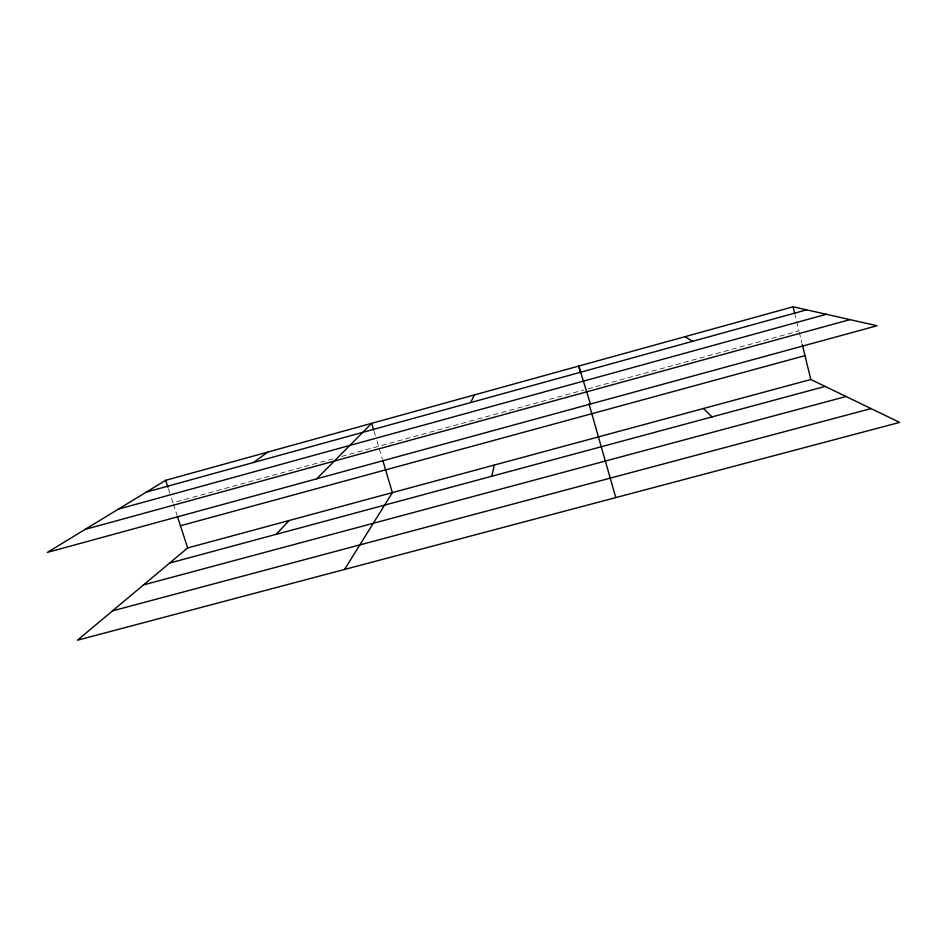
<?xml version="1.0" encoding="UTF-8"?>
<svg xmlns="http://www.w3.org/2000/svg" width="947" height="947" viewBox="0 0 947 947"><rect width="100%" height="100%" fill="white"/><g stroke="black" fill="none" stroke-linecap="round" stroke-linejoin="round"><path stroke-width="0.71" stroke-dasharray="4.74 3.55" d="M333.107 458.798L172.958 502.75L171.135 497.151M341.63 456.454L583.731 389.998M587.957 388.838L798.972 330.917L795.16 315.304M168.4 488.735L170.673 495.743M173.396 504.112L176.923 514.931M374.136 431.441L375.343 435.502M376.953 440.911L382.28 458.786M799.304 332.29L801.979 343.288"/><path stroke-width="1.42" d="M491.753 476.258L494.298 465.06M470.718 402.546L474.34 394.935M344.554 569.455L392.366 492.606L382.695 460.171M276.122 534.357L289.131 520.519M316.748 478.803L371.709 423.321L373.734 430.092M187.66 547.946L77.453 640.219L899.65 422.386L810.798 379.498L187.66 547.946L177.361 516.281M253.559 462.491L267.788 452.062M165.654 480.318L47.35 552.409L877.04 325.744L793.089 306.781L165.654 480.318L167.939 487.326M146.323 492.097L806.619 309.835M118.339 509.143L826.329 314.286M85.052 529.432L849.98 319.624M180.439 525.751L804.986 355.646M169.608 563.051L825.145 386.423M143.518 584.903L846.038 396.509M112.515 610.862L871.062 408.583M684.989 336.682L692.588 341.311M703.467 408.512L711.99 416.917M590.443 404.038L578.747 366.063L580.629 372.988M615.787 497.589L588.975 403.813M793.089 306.781L794.817 313.883M802.31 344.661L810.798 379.498"/></g></svg>
